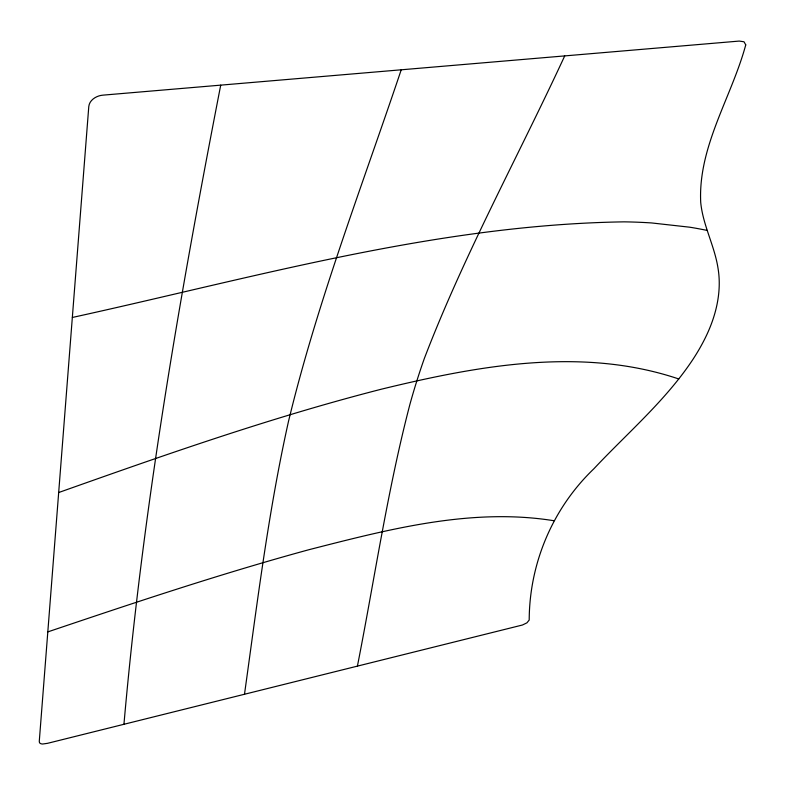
<?xml version="1.0" encoding="UTF-8"?>
<svg xmlns="http://www.w3.org/2000/svg" width="785" height="785" viewBox="0 0 785 785"><rect width="100%" height="100%" fill="white"/><g stroke="black" fill="none" stroke-linecap="round" stroke-linejoin="round"><path stroke-width="1.18" d="M123.942 724.3C142.801 509.406 179.52 296.73 220.722 85.133M244.488 694.264C257.235 603.047 268.411 511.418 288.478 421.447C317.405 301.666 361.993 186.428 401.223 69.796M357.411 666.131C374.612 578.879 387.397 490.615 409.878 404.491A2968.811 1151.075 49.9 0 1 424.342 358.47C464.141 254.566 518.021 156.764 564.719 55.912M58.679 492.538C165.213 454.721 272.052 417.159 381.657 389.125C478.124 365.682 581.999 346.362 678.77 378.969M47.806 631.896C134.392 602.674 221.105 573.649 309.3 549.608C388.771 529.316 471.52 507.453 554.004 520.74M72.338 317.464C254.085 277.605 436.862 224.677 624.154 221.851A625.841 435.322 41.1 0 1 651.56 222.94L689.711 227.199A320.515 212.107 34.7 0 1 707.216 230.447M745.75 44.873C731.561 97.261 697.993 146.432 700.711 202.353C702.879 225.138 714.497 245.597 718 268.097C722.141 292.697 715.528 317.856 704.341 339.758A246.431 115.277 -30.1 0 1 692.743 359.677C665.425 400.811 627.431 432.996 593.892 468.763C552.777 508.121 529.424 563.13 529.198 620.042L526.941 622.829L522.457 625.007L47.532 743.326L42.694 744.013A10.47 4.268 -22.6 0 1 40.722 743.65L39.544 742.845L39.27 741.374L88.793 106.446C89.529 99.764 96.79 95.574 102.992 95.142L739.225 41.075L743.994 41.772L745.75 44.873"/></g></svg>
